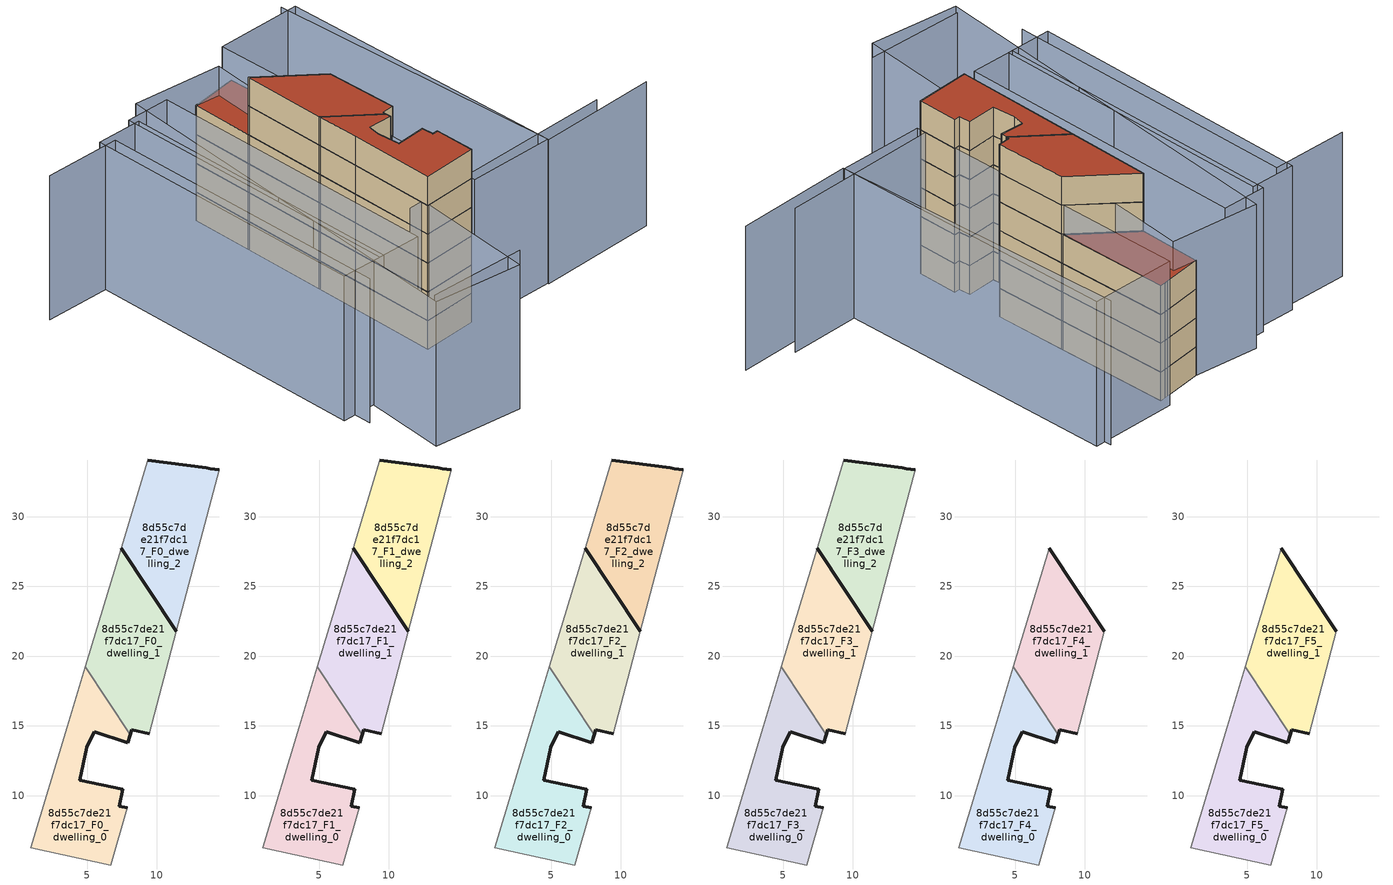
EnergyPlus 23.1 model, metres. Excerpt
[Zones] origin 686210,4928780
8d55c7de21f7dc17_F0_dwelling_0
 floor ground (EU_floor_Construction): 6.69,5.01 7.9,9.11 7.31,9.24 7.56,10.45 4.49,11.08 4.98,13.47 5.51,14.57 7.93,13.8 8.1,14.38 4.88,19.25 3.59,14.94 0.96,6.25 z0
 wall outside (EU_wall_Construction): 8.1,14.38 7.93,13.8 5.51,14.57 4.98,13.47 4.49,11.08 7.56,10.45 7.31,9.24 7.9,9.11 z0:3
 wall adiabatic (EU_wall_Construction): 7.9,9.11 6.69,5.01 0.96,6.25 3.59,14.94 4.88,19.25 z0:3
 wall to 8d55c7de21f7dc17_F0_dwelling_1 (EU_wall_Construction): 4.88,19.25 8.1,14.38 z0:3
8d55c7de21f7dc17_F0_dwelling_1
 floor ground (EU_floor_Construction): 9.44,14.42 11.4,21.77 7.44,27.76 4.88,19.25 8.1,14.38 8.2,14.7 z0
 wall outside (EU_wall_Construction): 9.44,14.42 8.2,14.7 8.1,14.38 / 7.44,27.76 11.4,21.77 z0:3
 wall adiabatic (EU_wall_Construction): 4.88,19.25 7.44,27.76 / 11.4,21.77 9.44,14.42 z0:3
8d55c7de21f7dc17_F0_dwelling_2
 floor ground (EU_floor_Construction): 11.4,21.77 14.48,33.36 13.85,33.46 13.55,33.5 9.34,34.07 7.44,27.76 z0
 wall outside (EU_wall_Construction): 9.34,34.07 13.55,33.5 13.85,33.46 14.48,33.36 / 11.4,21.77 7.44,27.76 z0:3
 wall adiabatic (EU_wall_Construction): 14.48,33.36 11.4,21.77 / 7.44,27.76 9.34,34.07 z0:3
8d55c7de21f7dc17_F1_dwelling_0
 floor to 8d55c7de21f7dc17_F0_dwelling_0 (EU_floor_Construction): 6.69,5.01 7.9,9.11 7.31,9.24 7.56,10.45 4.49,11.08 4.98,13.47 5.51,14.57 7.93,13.8 8.1,14.38 4.88,19.25 3.59,14.94 0.96,6.25 z3
 wall outside (EU_wall_Construction): 8.1,14.38 7.93,13.8 5.51,14.57 4.98,13.47 4.49,11.08 7.56,10.45 7.31,9.24 7.9,9.11 z3:6
 wall adiabatic (EU_wall_Construction): 7.9,9.11 6.69,5.01 0.96,6.25 3.59,14.94 4.88,19.25 z3:6
 wall to 8d55c7de21f7dc17_F1_dwelling_1 (EU_wall_Construction): 4.88,19.25 8.1,14.38 z3:6
8d55c7de21f7dc17_F1_dwelling_1
 floor to 8d55c7de21f7dc17_F0_dwelling_1 (EU_floor_Construction): 9.44,14.42 11.4,21.77 7.44,27.76 4.88,19.25 8.1,14.38 8.2,14.7 z3
 wall outside (EU_wall_Construction): 9.44,14.42 8.2,14.7 8.1,14.38 / 7.44,27.76 11.4,21.77 z3:6
 wall adiabatic (EU_wall_Construction): 4.88,19.25 7.44,27.76 / 11.4,21.77 9.44,14.42 z3:6
8d55c7de21f7dc17_F1_dwelling_2
 floor to 8d55c7de21f7dc17_F0_dwelling_2 (EU_floor_Construction): 11.4,21.77 14.48,33.36 13.85,33.46 13.55,33.5 9.34,34.07 7.44,27.76 z3
 wall outside (EU_wall_Construction): 9.34,34.07 13.55,33.5 13.85,33.46 14.48,33.36 / 11.4,21.77 7.44,27.76 z3:6
 wall adiabatic (EU_wall_Construction): 14.48,33.36 11.4,21.77 / 7.44,27.76 9.34,34.07 z3:6
8d55c7de21f7dc17_F2_dwelling_0
 floor to 8d55c7de21f7dc17_F1_dwelling_0 (EU_floor_Construction): 6.69,5.01 7.9,9.11 7.31,9.24 7.56,10.45 4.49,11.08 4.98,13.47 5.51,14.57 7.93,13.8 8.1,14.38 4.88,19.25 3.59,14.94 0.96,6.25 z6
 wall outside (EU_wall_Construction): 8.1,14.38 7.93,13.8 5.51,14.57 4.98,13.47 4.49,11.08 7.56,10.45 7.31,9.24 7.9,9.11 z6:9
 wall adiabatic (EU_wall_Construction): 7.9,9.11 6.69,5.01 0.96,6.25 3.59,14.94 4.88,19.25 z6:9
 wall to 8d55c7de21f7dc17_F2_dwelling_1 (EU_wall_Construction): 4.88,19.25 8.1,14.38 z6:9
8d55c7de21f7dc17_F2_dwelling_1
 floor to 8d55c7de21f7dc17_F1_dwelling_1 (EU_floor_Construction): 9.44,14.42 11.4,21.77 7.44,27.76 4.88,19.25 8.1,14.38 8.2,14.7 z6
 wall outside (EU_wall_Construction): 9.44,14.42 8.2,14.7 8.1,14.38 / 7.44,27.76 11.4,21.77 z6:9
 wall adiabatic (EU_wall_Construction): 4.88,19.25 7.44,27.76 / 11.4,21.77 9.44,14.42 z6:9
8d55c7de21f7dc17_F2_dwelling_2
 floor to 8d55c7de21f7dc17_F1_dwelling_2 (EU_floor_Construction): 11.4,21.77 14.48,33.36 13.85,33.46 13.55,33.5 9.34,34.07 7.44,27.76 z6
 wall outside (EU_wall_Construction): 9.34,34.07 13.55,33.5 13.85,33.46 14.48,33.36 / 11.4,21.77 7.44,27.76 z6:9
 wall adiabatic (EU_wall_Construction): 14.48,33.36 11.4,21.77 / 7.44,27.76 9.34,34.07 z6:9
8d55c7de21f7dc17_F3_dwelling_0
 floor to 8d55c7de21f7dc17_F2_dwelling_0 (EU_floor_Construction): 6.69,5.01 7.9,9.11 7.31,9.24 7.56,10.45 4.49,11.08 4.98,13.47 5.51,14.57 7.93,13.8 8.1,14.38 4.88,19.25 3.59,14.94 0.96,6.25 z9
 wall outside (EU_wall_Construction): 8.1,14.38 7.93,13.8 5.51,14.57 4.98,13.47 4.49,11.08 7.56,10.45 7.31,9.24 7.9,9.11 z9:12
 wall adiabatic (EU_wall_Construction): 7.9,9.11 6.69,5.01 0.96,6.25 3.59,14.94 4.88,19.25 z9:12
 wall to 8d55c7de21f7dc17_F3_dwelling_1 (EU_wall_Construction): 4.88,19.25 8.1,14.38 z9:12
8d55c7de21f7dc17_F3_dwelling_1
 floor to 8d55c7de21f7dc17_F2_dwelling_1 (EU_floor_Construction): 9.44,14.42 11.4,21.77 7.44,27.76 4.88,19.25 8.1,14.38 8.2,14.7 z9
 wall outside (EU_wall_Construction): 9.44,14.42 8.2,14.7 8.1,14.38 / 7.44,27.76 11.4,21.77 z9:12
 wall adiabatic (EU_wall_Construction): 4.88,19.25 7.44,27.76 / 11.4,21.77 9.44,14.42 z9:12
8d55c7de21f7dc17_F3_dwelling_2
 floor to 8d55c7de21f7dc17_F2_dwelling_2 (EU_floor_Construction): 11.4,21.77 14.48,33.36 13.85,33.46 13.55,33.5 9.34,34.07 7.44,27.76 z9
 wall outside (EU_wall_Construction): 9.34,34.07 13.55,33.5 13.85,33.46 14.48,33.36 / 11.4,21.77 7.44,27.76 z9:12
 wall adiabatic (EU_wall_Construction): 14.48,33.36 11.4,21.77 / 7.44,27.76 9.34,34.07 z9:12
 roof outside (EU_roof_Construction): 14.48,33.36 11.4,21.77 7.44,27.76 9.34,34.07 13.55,33.5 13.85,33.46 z12
8d55c7de21f7dc17_F4_dwelling_0
 floor to 8d55c7de21f7dc17_F3_dwelling_0 (EU_floor_Construction): 6.69,5.01 7.9,9.11 7.31,9.24 7.56,10.45 4.49,11.08 4.98,13.47 5.51,14.57 7.93,13.8 8.1,14.38 4.88,19.25 3.59,14.94 0.96,6.25 z12
 wall outside (EU_wall_Construction): 8.1,14.38 7.93,13.8 5.51,14.57 4.98,13.47 4.49,11.08 7.56,10.45 7.31,9.24 7.9,9.11 z12:15
 wall adiabatic (EU_wall_Construction): 7.9,9.11 6.69,5.01 0.96,6.25 3.59,14.94 4.88,19.25 z12:15
 wall to 8d55c7de21f7dc17_F4_dwelling_1 (EU_wall_Construction): 4.88,19.25 8.1,14.38 z12:15
8d55c7de21f7dc17_F4_dwelling_1
 floor to 8d55c7de21f7dc17_F3_dwelling_1 (EU_floor_Construction): 9.44,14.42 11.4,21.77 7.44,27.76 4.88,19.25 8.1,14.38 8.2,14.7 z12
 wall outside (EU_wall_Construction): 7.44,27.76 11.4,21.77 / 9.44,14.42 8.2,14.7 8.1,14.38 z12:15
 wall adiabatic (EU_wall_Construction): 4.88,19.25 7.44,27.76 / 11.4,21.77 9.44,14.42 z12:15
8d55c7de21f7dc17_F5_dwelling_0
 floor to 8d55c7de21f7dc17_F4_dwelling_0 (EU_floor_Construction): 6.69,5.01 7.9,9.11 7.31,9.24 7.56,10.45 4.49,11.08 4.98,13.47 5.51,14.57 7.93,13.8 8.1,14.38 4.88,19.25 3.59,14.94 0.96,6.25 z15
 wall outside (EU_wall_Construction): 8.1,14.38 7.93,13.8 5.51,14.57 4.98,13.47 4.49,11.08 7.56,10.45 7.31,9.24 7.9,9.11 z15:18
 wall adiabatic (EU_wall_Construction): 7.9,9.11 6.69,5.01 0.96,6.25 3.59,14.94 4.88,19.25 z15:18
 wall to 8d55c7de21f7dc17_F5_dwelling_1 (EU_wall_Construction): 4.88,19.25 8.1,14.38 z15:18
 roof outside (EU_roof_Construction): 4.88,19.25 8.1,14.38 7.93,13.8 5.51,14.57 4.98,13.47 4.49,11.08 7.56,10.45 7.31,9.24 7.9,9.11 6.69,5.01 0.96,6.25 3.59,14.94 z18
8d55c7de21f7dc17_F5_dwelling_1
 floor to 8d55c7de21f7dc17_F4_dwelling_1 (EU_floor_Construction): 9.44,14.42 11.4,21.77 7.44,27.76 4.88,19.25 8.1,14.38 8.2,14.7 z15
 wall outside (EU_wall_Construction): 7.44,27.76 11.4,21.77 / 9.44,14.42 8.2,14.7 8.1,14.38 z15:18
 wall adiabatic (EU_wall_Construction): 4.88,19.25 7.44,27.76 / 11.4,21.77 9.44,14.42 z15:18
 roof outside (EU_roof_Construction): 7.44,27.76 11.4,21.77 9.44,14.42 8.2,14.7 8.1,14.38 4.88,19.25 z18
shading: -11.41,-1.3 -1.46,-4.31 / -0.16,7.36 23.09,1.58 / 27.71,-0.82 15.4,2.12 / 15.4,2.12 22.77,32.94 / -10.8,37.54 -3.04,35.29 / -3.04,35.29 -11.83,4.96 / 11.77,33.11 -3.49,-5.42 / -3.49,-5.42 -12.27,-1.95 / -12.27,-1.95 3,36.58 / 3,36.58 11.77,33.11 / 23.53,31.98 15.44,2.23 / 15.44,2.23 6.59,4.64 / 6.59,4.64 14.68,34.39 / 14.68,34.39 23.53,31.98 / 4.86,34.52 -3.82,4.58 / -3.82,4.58 -8.32,5.89 / -8.32,5.89 0.36,35.82 / 0.36,35.82 4.86,34.52 / 0.64,34.95 -7.94,5.74 / -7.94,5.74 -12.58,7.1 / -12.58,7.1 -4,36.31 / -4,36.31 0.64,34.95 z0:15
[Building]
EU S2 Campaign: North Axis=0; Terrain=City; Solar Distribution=FullExterior
[Site:Location]
Bologna: Latitude=44.5; Longitude=11.25; Time Zone=1; Elevation=37
[SizingPeriod:WeatherFileDays]
AnnualSizingPeriod: Begin Month=1; Begin Day of Month=1; End Month=12; End Day of Month=31; Day of Week for Start Day=Monday; Use Weather File Daylight Saving Period=No; Use Weather File Rain and Snow Indicators=No
[MATERIAL]
EU_InternalMass_Material: Roughness=MediumRough; Thickness=0.1; Conductivity=1; Density=1800; Specific Heat=900; Thermal Absorptance=0.9; Solar Absorptance=0.7; Visible Absorptance=0.7
[MATERIAL:NOMASS] Roughness=MediumRough; Thermal Absorptance=0.9; Solar Absorptance=0.7; Visible Absorptance=0.7
Name | Thermal Resistance
EU_wall_NoMass | 0.905828
EU_roof_NoMass | 0.37593
EU_floor_NoMass | 0.67114
[CONSTRUCTION]
EU_wall_Construction: EU_wall_NoMass
EU_roof_Construction: EU_roof_NoMass
EU_floor_Construction: EU_floor_NoMass
EU_InternalMass_Construction: EU_InternalMass_Material
[ZONE] Type=1; Multiplier=1; Ceiling Height=autocalculate; Floor Area=autocalculate; Part of Total Floor Area=Yes
Name | Volume
8d55c7de21f7dc17_F0_dwelling_0; 8d55c7de21f7dc17_F1_dwelling_0; 8d55c7de21f7dc17_F2_dwelling_0; 8d55c7de21f7dc17_F3_dwelling_0; 8d55c7de21f7dc17_F4_dwelling_0; 8d55c7de21f7dc17_F5_dwelling_0 | 147.1875
8d55c7de21f7dc17_F0_dwelling_1; 8d55c7de21f7dc17_F0_dwelling_2 | 147.19
8d55c7de21f7dc17_F1_dwelling_1; 8d55c7de21f7dc17_F2_dwelling_1; 8d55c7de21f7dc17_F3_dwelling_1; 8d55c7de21f7dc17_F4_dwelling_1; 8d55c7de21f7dc17_F5_dwelling_1 | 147.189
8d55c7de21f7dc17_F1_dwelling_2; 8d55c7de21f7dc17_F2_dwelling_2; 8d55c7de21f7dc17_F3_dwelling_2 | 147.191
[INTERNALMASS] Construction=EU_InternalMass_Construction
Name | Zone or ZoneList | Surface Area
8d55c7de21f7dc17_F0_dwelling_0_EU_InternalMass | 8d55c7de21f7dc17_F0_dwelling_0 | 49.0623
8d55c7de21f7dc17_F0_dwelling_1_EU_InternalMass | 8d55c7de21f7dc17_F0_dwelling_1 | 49.0632
8d55c7de21f7dc17_F0_dwelling_2_EU_InternalMass | 8d55c7de21f7dc17_F0_dwelling_2 | 49.0637
8d55c7de21f7dc17_F1_dwelling_0_EU_InternalMass | 8d55c7de21f7dc17_F1_dwelling_0 | 49.0623
8d55c7de21f7dc17_F1_dwelling_1_EU_InternalMass | 8d55c7de21f7dc17_F1_dwelling_1 | 49.0632
8d55c7de21f7dc17_F1_dwelling_2_EU_InternalMass | 8d55c7de21f7dc17_F1_dwelling_2 | 49.0637
8d55c7de21f7dc17_F2_dwelling_0_EU_InternalMass | 8d55c7de21f7dc17_F2_dwelling_0 | 49.0623
8d55c7de21f7dc17_F2_dwelling_1_EU_InternalMass | 8d55c7de21f7dc17_F2_dwelling_1 | 49.0632
8d55c7de21f7dc17_F2_dwelling_2_EU_InternalMass | 8d55c7de21f7dc17_F2_dwelling_2 | 49.0637
8d55c7de21f7dc17_F3_dwelling_0_EU_InternalMass | 8d55c7de21f7dc17_F3_dwelling_0 | 49.0623
8d55c7de21f7dc17_F3_dwelling_1_EU_InternalMass | 8d55c7de21f7dc17_F3_dwelling_1 | 49.0632
8d55c7de21f7dc17_F3_dwelling_2_EU_InternalMass | 8d55c7de21f7dc17_F3_dwelling_2 | 49.0637
8d55c7de21f7dc17_F4_dwelling_0_EU_InternalMass | 8d55c7de21f7dc17_F4_dwelling_0 | 73.5926
8d55c7de21f7dc17_F4_dwelling_1_EU_InternalMass | 8d55c7de21f7dc17_F4_dwelling_1 | 73.5906
8d55c7de21f7dc17_F5_dwelling_0_EU_InternalMass | 8d55c7de21f7dc17_F5_dwelling_0 | 73.5926
8d55c7de21f7dc17_F5_dwelling_1_EU_InternalMass | 8d55c7de21f7dc17_F5_dwelling_1 | 73.5906
[OTHEREQUIPMENT] Fuel Type=Electricity; Design Level Calculation Method=Watts/Area; Power per Zone Floor Area=1; Fraction Latent=0; Fraction Radiant=0; Fraction Lost=0; Carbon Dioxide Generation Rate=0; EndUse Subcategory=EU_Step8_InternalGains
Name | Zone or ZoneList or Space or SpaceList | Schedule
EU_Step8_InternalGain_8d55c7de21f7dc17_F0_dwelling_0_f000 | 8d55c7de21f7dc17_F0_dwelling_0 | EU_Step8_GainSchedule_8d55c7de21f7dc17_F0_dwelling_0_f000
EU_Step8_InternalGain_8d55c7de21f7dc17_F0_dwelling_1_f000 | 8d55c7de21f7dc17_F0_dwelling_1 | EU_Step8_GainSchedule_8d55c7de21f7dc17_F0_dwelling_1_f000
EU_Step8_InternalGain_8d55c7de21f7dc17_F0_dwelling_2_f000 | 8d55c7de21f7dc17_F0_dwelling_2 | EU_Step8_GainSchedule_8d55c7de21f7dc17_F0_dwelling_2_f000
EU_Step8_InternalGain_8d55c7de21f7dc17_F1_dwelling_0_f000 | 8d55c7de21f7dc17_F1_dwelling_0 | EU_Step8_GainSchedule_8d55c7de21f7dc17_F1_dwelling_0_f000
EU_Step8_InternalGain_8d55c7de21f7dc17_F1_dwelling_1_f000 | 8d55c7de21f7dc17_F1_dwelling_1 | EU_Step8_GainSchedule_8d55c7de21f7dc17_F1_dwelling_1_f000
EU_Step8_InternalGain_8d55c7de21f7dc17_F1_dwelling_2_f000 | 8d55c7de21f7dc17_F1_dwelling_2 | EU_Step8_GainSchedule_8d55c7de21f7dc17_F1_dwelling_2_f000
EU_Step8_InternalGain_8d55c7de21f7dc17_F2_dwelling_0_f000 | 8d55c7de21f7dc17_F2_dwelling_0 | EU_Step8_GainSchedule_8d55c7de21f7dc17_F2_dwelling_0_f000
EU_Step8_InternalGain_8d55c7de21f7dc17_F2_dwelling_1_f000 | 8d55c7de21f7dc17_F2_dwelling_1 | EU_Step8_GainSchedule_8d55c7de21f7dc17_F2_dwelling_1_f000
EU_Step8_InternalGain_8d55c7de21f7dc17_F2_dwelling_2_f000 | 8d55c7de21f7dc17_F2_dwelling_2 | EU_Step8_GainSchedule_8d55c7de21f7dc17_F2_dwelling_2_f000
EU_Step8_InternalGain_8d55c7de21f7dc17_F3_dwelling_0_f000 | 8d55c7de21f7dc17_F3_dwelling_0 | EU_Step8_GainSchedule_8d55c7de21f7dc17_F3_dwelling_0_f000
EU_Step8_InternalGain_8d55c7de21f7dc17_F3_dwelling_1_f000 | 8d55c7de21f7dc17_F3_dwelling_1 | EU_Step8_GainSchedule_8d55c7de21f7dc17_F3_dwelling_1_f000
EU_Step8_InternalGain_8d55c7de21f7dc17_F3_dwelling_2_f000 | 8d55c7de21f7dc17_F3_dwelling_2 | EU_Step8_GainSchedule_8d55c7de21f7dc17_F3_dwelling_2_f000
EU_Step8_InternalGain_8d55c7de21f7dc17_F4_dwelling_0_f000 | 8d55c7de21f7dc17_F4_dwelling_0 | EU_Step8_GainSchedule_8d55c7de21f7dc17_F4_dwelling_0_f000
EU_Step8_InternalGain_8d55c7de21f7dc17_F4_dwelling_1_f000 | 8d55c7de21f7dc17_F4_dwelling_1 | EU_Step8_GainSchedule_8d55c7de21f7dc17_F4_dwelling_1_f000
EU_Step8_InternalGain_8d55c7de21f7dc17_F5_dwelling_0_f000 | 8d55c7de21f7dc17_F5_dwelling_0 | EU_Step8_GainSchedule_8d55c7de21f7dc17_F5_dwelling_0_f000
EU_Step8_InternalGain_8d55c7de21f7dc17_F5_dwelling_1_f000 | 8d55c7de21f7dc17_F5_dwelling_1 | EU_Step8_GainSchedule_8d55c7de21f7dc17_F5_dwelling_1_f000
[ZONEVENTILATION:DESIGNFLOWRATE] Schedule=EU_AlwaysOn; Design Flow Rate Calculation Method=AirChanges/Hour; Air Changes per Hour=0.73129; Ventilation Type=Natural; Fan Pressure Rise=0; Fan Total Efficiency=1; Constant Term Coefficient=1; Temperature Term Coefficient=0; Velocity Term Coefficient=0; Velocity Squared Term Coefficient=0; Minimum Indoor Temperature=-100; Maximum Indoor Temperature=100; Delta Temperature=-100; Minimum Outdoor Temperature=-100; Maximum Outdoor Temperature=100; Maximum Wind Speed=40
Name | Zone or ZoneList or Space or SpaceList
EU_ConstantAir_8d55c7de21f7dc17_F0_dwelling_0 | 8d55c7de21f7dc17_F0_dwelling_0
EU_ConstantAir_8d55c7de21f7dc17_F0_dwelling_1 | 8d55c7de21f7dc17_F0_dwelling_1
EU_ConstantAir_8d55c7de21f7dc17_F0_dwelling_2 | 8d55c7de21f7dc17_F0_dwelling_2
EU_ConstantAir_8d55c7de21f7dc17_F1_dwelling_0 | 8d55c7de21f7dc17_F1_dwelling_0
EU_ConstantAir_8d55c7de21f7dc17_F1_dwelling_1 | 8d55c7de21f7dc17_F1_dwelling_1
EU_ConstantAir_8d55c7de21f7dc17_F1_dwelling_2 | 8d55c7de21f7dc17_F1_dwelling_2
EU_ConstantAir_8d55c7de21f7dc17_F2_dwelling_0 | 8d55c7de21f7dc17_F2_dwelling_0
EU_ConstantAir_8d55c7de21f7dc17_F2_dwelling_1 | 8d55c7de21f7dc17_F2_dwelling_1
EU_ConstantAir_8d55c7de21f7dc17_F2_dwelling_2 | 8d55c7de21f7dc17_F2_dwelling_2
EU_ConstantAir_8d55c7de21f7dc17_F3_dwelling_0 | 8d55c7de21f7dc17_F3_dwelling_0
EU_ConstantAir_8d55c7de21f7dc17_F3_dwelling_1 | 8d55c7de21f7dc17_F3_dwelling_1
EU_ConstantAir_8d55c7de21f7dc17_F3_dwelling_2 | 8d55c7de21f7dc17_F3_dwelling_2
EU_ConstantAir_8d55c7de21f7dc17_F4_dwelling_0 | 8d55c7de21f7dc17_F4_dwelling_0
EU_ConstantAir_8d55c7de21f7dc17_F4_dwelling_1 | 8d55c7de21f7dc17_F4_dwelling_1
EU_ConstantAir_8d55c7de21f7dc17_F5_dwelling_0 | 8d55c7de21f7dc17_F5_dwelling_0
EU_ConstantAir_8d55c7de21f7dc17_F5_dwelling_1 | 8d55c7de21f7dc17_F5_dwelling_1
[SIZING:ZONE] Zone Cooling Design Supply Air Temperature Input Method=SupplyAirTemperature; Zone Cooling Design Supply Air Temperature=13; Zone Heating Design Supply Air Temperature Input Method=SupplyAirTemperature; Zone Heating Design Supply Air Temperature=50; Zone Cooling Design Supply Air Humidity Ratio=0.008; Zone Heating Design Supply Air Humidity Ratio=0.008; Cooling Design Air Flow Method=DesignDay; Cooling Design Air Flow Rate=0; Cooling Minimum Air Flow per Zone Floor Area=0.000762; Cooling Minimum Air Flow=0; Cooling Minimum Air Flow Fraction=0.2; Heating Design Air Flow Method=DesignDay; Heating Design Air Flow Rate=0; Heating Maximum Air Flow per Zone Floor Area=0.002032; Heating Maximum Air Flow=0.141576; Heating Maximum Air Flow Fraction=0.3; Account for Dedicated Outdoor Air System=No; Dedicated Outdoor Air System Control Strategy=NeutralSupplyAir; Dedicated Outdoor Air Low Setpoint Temperature for Design=autosize; Dedicated Outdoor Air High Setpoint Temperature for Design=autosize; Zone Load Sizing Method=Sensible Load Only No Latent Load; Zone Latent Cooling Design Supply Air Humidity Ratio Input Method=HumidityRatioDifference; Zone Cooling Design Supply Air Humidity Ratio Difference=0.005; Zone Latent Heating Design Supply Air Humidity Ratio Input Method=HumidityRatioDifference; Zone Humidification Design Supply Air Humidity Ratio Difference=0.005
8d55c7de21f7dc17_F0_dwelling_0; 8d55c7de21f7dc17_F0_dwelling_1; 8d55c7de21f7dc17_F0_dwelling_2; 8d55c7de21f7dc17_F1_dwelling_0; 8d55c7de21f7dc17_F1_dwelling_1; 8d55c7de21f7dc17_F1_dwelling_2; 8d55c7de21f7dc17_F2_dwelling_0; 8d55c7de21f7dc17_F2_dwelling_1; 8d55c7de21f7dc17_F2_dwelling_2; 8d55c7de21f7dc17_F3_dwelling_0; 8d55c7de21f7dc17_F3_dwelling_1; 8d55c7de21f7dc17_F3_dwelling_2; 8d55c7de21f7dc17_F4_dwelling_0; 8d55c7de21f7dc17_F4_dwelling_1; 8d55c7de21f7dc17_F5_dwelling_0; 8d55c7de21f7dc17_F5_dwelling_1
[ThermostatSetpoint:DualSetpoint] Heating Setpoint Temperature Schedule=HVACTemplate-Always 20; Cooling Setpoint Temperature Schedule=HVACTemplate-Always 50
EU_HeatOnly_8d55c7de21f7dc17_F0_dwelling_0 Dual SP Control; EU_HeatOnly_8d55c7de21f7dc17_F0_dwelling_1 Dual SP Control; EU_HeatOnly_8d55c7de21f7dc17_F0_dwelling_2 Dual SP Control; EU_HeatOnly_8d55c7de21f7dc17_F1_dwelling_0 Dual SP Control; EU_HeatOnly_8d55c7de21f7dc17_F1_dwelling_1 Dual SP Control; EU_HeatOnly_8d55c7de21f7dc17_F1_dwelling_2 Dual SP Control; EU_HeatOnly_8d55c7de21f7dc17_F2_dwelling_0 Dual SP Control; EU_HeatOnly_8d55c7de21f7dc17_F2_dwelling_1 Dual SP Control; EU_HeatOnly_8d55c7de21f7dc17_F2_dwelling_2 Dual SP Control; EU_HeatOnly_8d55c7de21f7dc17_F3_dwelling_0 Dual SP Control; EU_HeatOnly_8d55c7de21f7dc17_F3_dwelling_1 Dual SP Control; EU_HeatOnly_8d55c7de21f7dc17_F3_dwelling_2 Dual SP Control; EU_HeatOnly_8d55c7de21f7dc17_F4_dwelling_0 Dual SP Control; EU_HeatOnly_8d55c7de21f7dc17_F4_dwelling_1 Dual SP Control; EU_HeatOnly_8d55c7de21f7dc17_F5_dwelling_0 Dual SP Control; EU_HeatOnly_8d55c7de21f7dc17_F5_dwelling_1 Dual SP Control
[ZoneControl:Thermostat] Control Type Schedule=HVACTemplate-Always 4
Name | Zone or ZoneList | Control
8d55c7de21f7dc17_F0_dwelling_0 Thermostat | 8d55c7de21f7dc17_F0_dwelling_0 | EU_HeatOnly_8d55c7de21f7dc17_F0_dwelling_0 Dual SP Control
8d55c7de21f7dc17_F0_dwelling_1 Thermostat | 8d55c7de21f7dc17_F0_dwelling_1 | EU_HeatOnly_8d55c7de21f7dc17_F0_dwelling_1 Dual SP Control
8d55c7de21f7dc17_F0_dwelling_2 Thermostat | 8d55c7de21f7dc17_F0_dwelling_2 | EU_HeatOnly_8d55c7de21f7dc17_F0_dwelling_2 Dual SP Control
8d55c7de21f7dc17_F1_dwelling_0 Thermostat | 8d55c7de21f7dc17_F1_dwelling_0 | EU_HeatOnly_8d55c7de21f7dc17_F1_dwelling_0 Dual SP Control
8d55c7de21f7dc17_F1_dwelling_1 Thermostat | 8d55c7de21f7dc17_F1_dwelling_1 | EU_HeatOnly_8d55c7de21f7dc17_F1_dwelling_1 Dual SP Control
8d55c7de21f7dc17_F1_dwelling_2 Thermostat | 8d55c7de21f7dc17_F1_dwelling_2 | EU_HeatOnly_8d55c7de21f7dc17_F1_dwelling_2 Dual SP Control
8d55c7de21f7dc17_F2_dwelling_0 Thermostat | 8d55c7de21f7dc17_F2_dwelling_0 | EU_HeatOnly_8d55c7de21f7dc17_F2_dwelling_0 Dual SP Control
8d55c7de21f7dc17_F2_dwelling_1 Thermostat | 8d55c7de21f7dc17_F2_dwelling_1 | EU_HeatOnly_8d55c7de21f7dc17_F2_dwelling_1 Dual SP Control
8d55c7de21f7dc17_F2_dwelling_2 Thermostat | 8d55c7de21f7dc17_F2_dwelling_2 | EU_HeatOnly_8d55c7de21f7dc17_F2_dwelling_2 Dual SP Control
8d55c7de21f7dc17_F3_dwelling_0 Thermostat | 8d55c7de21f7dc17_F3_dwelling_0 | EU_HeatOnly_8d55c7de21f7dc17_F3_dwelling_0 Dual SP Control
8d55c7de21f7dc17_F3_dwelling_1 Thermostat | 8d55c7de21f7dc17_F3_dwelling_1 | EU_HeatOnly_8d55c7de21f7dc17_F3_dwelling_1 Dual SP Control
8d55c7de21f7dc17_F3_dwelling_2 Thermostat | 8d55c7de21f7dc17_F3_dwelling_2 | EU_HeatOnly_8d55c7de21f7dc17_F3_dwelling_2 Dual SP Control
8d55c7de21f7dc17_F4_dwelling_0 Thermostat | 8d55c7de21f7dc17_F4_dwelling_0 | EU_HeatOnly_8d55c7de21f7dc17_F4_dwelling_0 Dual SP Control
8d55c7de21f7dc17_F4_dwelling_1 Thermostat | 8d55c7de21f7dc17_F4_dwelling_1 | EU_HeatOnly_8d55c7de21f7dc17_F4_dwelling_1 Dual SP Control
8d55c7de21f7dc17_F5_dwelling_0 Thermostat | 8d55c7de21f7dc17_F5_dwelling_0 | EU_HeatOnly_8d55c7de21f7dc17_F5_dwelling_0 Dual SP Control
8d55c7de21f7dc17_F5_dwelling_1 Thermostat | 8d55c7de21f7dc17_F5_dwelling_1 | EU_HeatOnly_8d55c7de21f7dc17_F5_dwelling_1 Dual SP Control
[Zone equipment]
8d55c7de21f7dc17_F0_dwelling_0: 8d55c7de21f7dc17_F0_dwelling_0 Ideal Loads Air System
8d55c7de21f7dc17_F0_dwelling_1: 8d55c7de21f7dc17_F0_dwelling_1 Ideal Loads Air System
8d55c7de21f7dc17_F0_dwelling_2: 8d55c7de21f7dc17_F0_dwelling_2 Ideal Loads Air System
8d55c7de21f7dc17_F1_dwelling_0: 8d55c7de21f7dc17_F1_dwelling_0 Ideal Loads Air System
8d55c7de21f7dc17_F1_dwelling_1: 8d55c7de21f7dc17_F1_dwelling_1 Ideal Loads Air System
8d55c7de21f7dc17_F1_dwelling_2: 8d55c7de21f7dc17_F1_dwelling_2 Ideal Loads Air System
8d55c7de21f7dc17_F2_dwelling_0: 8d55c7de21f7dc17_F2_dwelling_0 Ideal Loads Air System
8d55c7de21f7dc17_F2_dwelling_1: 8d55c7de21f7dc17_F2_dwelling_1 Ideal Loads Air System
8d55c7de21f7dc17_F2_dwelling_2: 8d55c7de21f7dc17_F2_dwelling_2 Ideal Loads Air System
8d55c7de21f7dc17_F3_dwelling_0: 8d55c7de21f7dc17_F3_dwelling_0 Ideal Loads Air System
8d55c7de21f7dc17_F3_dwelling_1: 8d55c7de21f7dc17_F3_dwelling_1 Ideal Loads Air System
8d55c7de21f7dc17_F3_dwelling_2: 8d55c7de21f7dc17_F3_dwelling_2 Ideal Loads Air System
8d55c7de21f7dc17_F4_dwelling_0: 8d55c7de21f7dc17_F4_dwelling_0 Ideal Loads Air System
8d55c7de21f7dc17_F4_dwelling_1: 8d55c7de21f7dc17_F4_dwelling_1 Ideal Loads Air System
8d55c7de21f7dc17_F5_dwelling_0: 8d55c7de21f7dc17_F5_dwelling_0 Ideal Loads Air System
8d55c7de21f7dc17_F5_dwelling_1: 8d55c7de21f7dc17_F5_dwelling_1 Ideal Loads Air System
[ZoneHVAC:IdealLoadsAirSystem] Availability Schedule=EU_AlwaysOn; Maximum Heating Supply Air Temperature [C]=50; Minimum Cooling Supply Air Temperature [C]=13; Maximum Heating Supply Air Humidity Ratio [kg-H20/kg-air]=0.0156; Minimum Cooling Supply Air Humidity Ratio [kg-H20/kg-air]=0.0077; Heating Limit=NoLimit; Cooling Limit=NoLimit; Heating Availability Schedule=EU_AlwaysOn; Cooling Availability Schedule=EU_CoolingOff; Dehumidification Control Type=ConstantSensibleHeatRatio; Cooling Sensible Heat Ratio=0.7; Humidification Control Type=None; Demand Controlled Ventilation Type=None; Outdoor Air Economizer Type=NoEconomizer; Heat Recovery Type=None; Sensible Heat Recovery Effectiveness=0.7; Latent Heat Recovery Effectiveness=0.65
8d55c7de21f7dc17_F0_dwelling_0 Ideal Loads Air System; 8d55c7de21f7dc17_F0_dwelling_1 Ideal Loads Air System; 8d55c7de21f7dc17_F0_dwelling_2 Ideal Loads Air System; 8d55c7de21f7dc17_F1_dwelling_0 Ideal Loads Air System; 8d55c7de21f7dc17_F1_dwelling_1 Ideal Loads Air System; 8d55c7de21f7dc17_F1_dwelling_2 Ideal Loads Air System; 8d55c7de21f7dc17_F2_dwelling_0 Ideal Loads Air System; 8d55c7de21f7dc17_F2_dwelling_1 Ideal Loads Air System; 8d55c7de21f7dc17_F2_dwelling_2 Ideal Loads Air System; 8d55c7de21f7dc17_F3_dwelling_0 Ideal Loads Air System; 8d55c7de21f7dc17_F3_dwelling_1 Ideal Loads Air System; 8d55c7de21f7dc17_F3_dwelling_2 Ideal Loads Air System; 8d55c7de21f7dc17_F4_dwelling_0 Ideal Loads Air System; 8d55c7de21f7dc17_F4_dwelling_1 Ideal Loads Air System; 8d55c7de21f7dc17_F5_dwelling_0 Ideal Loads Air System; 8d55c7de21f7dc17_F5_dwelling_1 Ideal Loads Air System
[SCHEDULE:CONSTANT]
Name | Hourly Value
EU_AlwaysOn | 1
EU_CoolingOff | 0
[SCHEDULE:FILE] Column Number=1; Rows to Skip at Top=0; Number of Hours of Data=8760; Column Separator=Comma; Interpolate to Timestep=No; Minutes per Item=60; Adjust Schedule for Daylight Savings=Yes
Name | File
EU_Step8_GainSchedule_8d55c7de21f7dc17_F0_dwelling_0_f000 | ../../schedules/8d55c7de21f7dc17/8d55c7de21f7dc17_F0_dwelling_0_f000_gain.csv
EU_Step8_GainSchedule_8d55c7de21f7dc17_F0_dwelling_1_f000 | ../../schedules/8d55c7de21f7dc17/8d55c7de21f7dc17_F0_dwelling_1_f000_gain.csv
EU_Step8_GainSchedule_8d55c7de21f7dc17_F0_dwelling_2_f000 | ../../schedules/8d55c7de21f7dc17/8d55c7de21f7dc17_F0_dwelling_2_f000_gain.csv
EU_Step8_GainSchedule_8d55c7de21f7dc17_F1_dwelling_0_f000 | ../../schedules/8d55c7de21f7dc17/8d55c7de21f7dc17_F1_dwelling_0_f000_gain.csv
EU_Step8_GainSchedule_8d55c7de21f7dc17_F1_dwelling_1_f000 | ../../schedules/8d55c7de21f7dc17/8d55c7de21f7dc17_F1_dwelling_1_f000_gain.csv
EU_Step8_GainSchedule_8d55c7de21f7dc17_F1_dwelling_2_f000 | ../../schedules/8d55c7de21f7dc17/8d55c7de21f7dc17_F1_dwelling_2_f000_gain.csv
EU_Step8_GainSchedule_8d55c7de21f7dc17_F2_dwelling_0_f000 | ../../schedules/8d55c7de21f7dc17/8d55c7de21f7dc17_F2_dwelling_0_f000_gain.csv
EU_Step8_GainSchedule_8d55c7de21f7dc17_F2_dwelling_1_f000 | ../../schedules/8d55c7de21f7dc17/8d55c7de21f7dc17_F2_dwelling_1_f000_gain.csv
EU_Step8_GainSchedule_8d55c7de21f7dc17_F2_dwelling_2_f000 | ../../schedules/8d55c7de21f7dc17/8d55c7de21f7dc17_F2_dwelling_2_f000_gain.csv
EU_Step8_GainSchedule_8d55c7de21f7dc17_F3_dwelling_0_f000 | ../../schedules/8d55c7de21f7dc17/8d55c7de21f7dc17_F3_dwelling_0_f000_gain.csv
EU_Step8_GainSchedule_8d55c7de21f7dc17_F3_dwelling_1_f000 | ../../schedules/8d55c7de21f7dc17/8d55c7de21f7dc17_F3_dwelling_1_f000_gain.csv
EU_Step8_GainSchedule_8d55c7de21f7dc17_F3_dwelling_2_f000 | ../../schedules/8d55c7de21f7dc17/8d55c7de21f7dc17_F3_dwelling_2_f000_gain.csv
EU_Step8_GainSchedule_8d55c7de21f7dc17_F4_dwelling_0_f000 | ../../schedules/8d55c7de21f7dc17/8d55c7de21f7dc17_F4_dwelling_0_f000_gain.csv
EU_Step8_GainSchedule_8d55c7de21f7dc17_F4_dwelling_1_f000 | ../../schedules/8d55c7de21f7dc17/8d55c7de21f7dc17_F4_dwelling_1_f000_gain.csv
EU_Step8_GainSchedule_8d55c7de21f7dc17_F5_dwelling_0_f000 | ../../schedules/8d55c7de21f7dc17/8d55c7de21f7dc17_F5_dwelling_0_f000_gain.csv
EU_Step8_GainSchedule_8d55c7de21f7dc17_F5_dwelling_1_f000 | ../../schedules/8d55c7de21f7dc17/8d55c7de21f7dc17_F5_dwelling_1_f000_gain.csv
[Schedule:Compact]
HVACTemplate-Always 20: Through: 12/31, For: AllDays, Until: 24:00, 20
HVACTemplate-Always 50: Through: 12/31, For: AllDays, Until: 24:00, 50
HVACTemplate-Always 4: Through: 12/31, For: AllDays, Until: 24:00, 4
